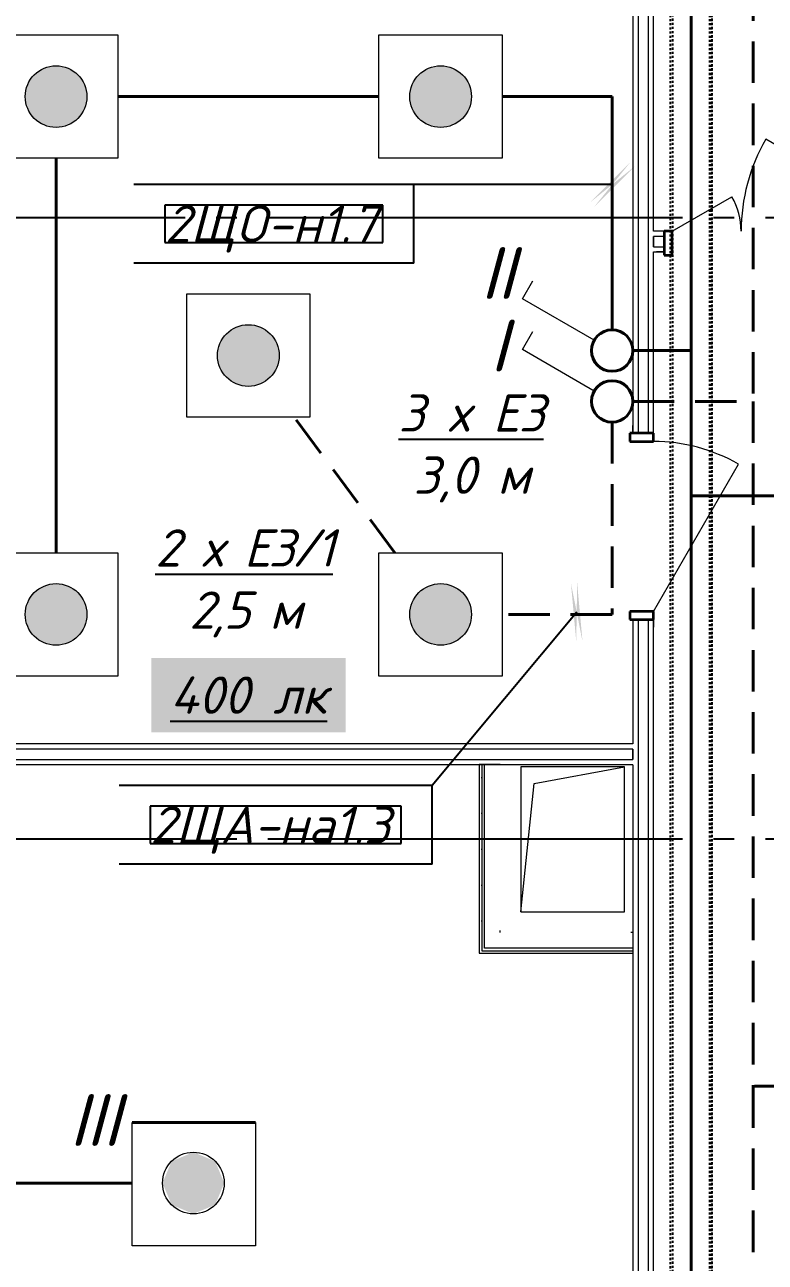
# Model space of a CAD drawing. Header units: millimetres. Extents: x 0 to 1286, y 0 to 420.
# Drawn here: x 466.5 to 502.2, y 199.2 to 258.9 of the extents above; entities that cross this region are included whole.
import ezdxf

# ---------------------------------------------------------------- set-up
doc = ezdxf.new("R2010")
doc.units = ezdxf.units.MM
for name, pattern in [('JIS_02_2.0', [3, 2, -1]), ('ГОСТ 2.303 5', [24, 20, -1.5, 1, -1.5]), ('СПКБ-0000-000-АР#002$0$Achse', [2300, 0, -800, 1500, 0]), ('СПКБ-0000-000-АР#002$0$Ashe', [300, 200, -100])]:
    doc.linetypes.add(name, pattern=pattern)
for name, color, linetype in [('Viewport1ForCustomObjects_0', 7, 'Continuous'), ('Viewport2ForCustomObjects_0', 7, 'Continuous'), ('СПКБ-0000-000-АР#002$0$Двери ArchiCAD', 7, 'Continuous'), ('СПКБ-0000-000-АР#002$0$Стены', 7, 'Continuous'), ('Строительные оси', 7, 'Continuous'), ('ЭМ_ЛОТКИ', 3, 'JIS_02_2.0'), ('ЭО_АВАРИЙНОЕ ОСВЕЩЕНИЕ', 7, 'Continuous'), ('ЭО_РАБОЧЕЕ ОСВЕЩЕНИЕ', 7, 'Continuous')]:
    doc.layers.add(name, color=color, linetype=linetype)
for name, color, linetype, lineweight, true_color in [('СПКБ-0000-000-АР#002$0$Двери ArchiCAD_Ном._пера__161', 7, 'Continuous', 13, 0xe11606), ('СПКБ-0000-000-АР#002$0$Двери ArchiCAD_Ном._пера__23', 7, 'Continuous', 35, 0xff6600), ('СПКБ-0000-000-АР#002$0$Двери ArchiCAD_Ном._пера__3', 7, 'Continuous', 18, 0xff6600), ('СПКБ-0000-000-АР#002$0$Стены_Ном._пера__161', 7, 'Continuous', 13, 0xe11606), ('СПКБ-0000-000-АР#002$0$Стены_Ном._пера__68', 7, 'Continuous', 20, 0xfd4435)]:
    doc.layers.add(name, color=color, linetype=linetype, lineweight=lineweight, true_color=true_color)
for name, color, linetype, lineweight in [('СПКБ-0000-000-АР#002$0$Стены_Ном._пера__1', 7, 'Continuous', 13), ('СПКБ-0000-000-АР#002$0$Стены_Ном._пера__20', 1, 'Continuous', 20), ('СПКБ-0000-000-АР#002$0$Шахты ОВ_Ном._пера__1', 7, 'Continuous', 13)]:
    doc.layers.add(name, color=color, linetype=linetype, lineweight=lineweight)
doc.styles.add('1.8', font='isocpeui.ttf', dxfattribs={"height": 1.8})
doc.styles.add('2.5', font='isocpeui.ttf')
doc.styles.add('CustomTextStyle156', font='isocpeui.ttf', dxfattribs={"height": 1.8})
doc.styles.add('CustomTextStyle157', font='isocpeui.ttf', dxfattribs={"height": 1.8})
pattern_1 = [(0, (0, 0), (0, 75), [0, -75])]
pattern_2 = [(0, (0, 0), (0, 173.2051), [0, -100]), (0, (50, 86.6), (0, 173.2051), [0, -100])]

# ---------------------------------------------------------------- blocks, each defined once
blk = doc.blocks.new('*U675')
at = {"color": 0, "linetype": 'ByBlock', "lineweight": -2}
for p, q in [((-100, -31), (-100, -13943.4)), ((-100, -13943.4), (-100, -31)), ((-90, -13943.4), (-90, -31)), ((90, -31), (90, -13943.4)), ((100, -13943.4), (100, -31)), ((100, -13943.4), (100, -31))]:
    blk.add_line(p, q, dxfattribs=at)
blk = doc.blocks.new('*E728')
at = {"layer": 'Строительные оси', "color": 3, "linetype": 'ГОСТ 2.303 5', "lineweight": 25}
for p, q in [((280.431, 128.857), (-283.569, 128.857)), ((280.431, 98.857), (-283.569, 98.857))]:
    blk.add_line(p, q, dxfattribs=at)
at = {"layer": 'ЭО_АВАРИЙНОЕ ОСВЕЩЕНИЕ', "color": 1, "linetype": 'JIS_02_2.0', "lineweight": 40}
for p, q in [((163.847, 143.367), (163.847, 119.991)), ((158.035, 119.991), (163.847, 119.991)), ((163.847, 119.991), (163.847, 86.933)), ((146.552, 112.682), (141.691, 119.231)), ((157.035, 118.991), (157.035, 109.707)), ((157.035, 109.707), (151.734, 109.707)), ((165.911, 86.933), (163.847, 86.933)), ((163.847, 86.933), (163.847, 76.857))]:
    blk.add_line(p, q, dxfattribs=at)
at = {"layer": 'ЭО_АВАРИЙНОЕ ОСВЕЩЕНИЕ', "color": 7, "lineweight": 0}
for p, q in [((136.508, 119.231), (136.508, 125.181)), ((136.508, 125.181), (142.458, 125.181)), ((142.458, 125.181), (142.458, 119.231)), ((152.705, 122.491), (153.205, 123.357)), ((156.169, 120.491), (152.705, 122.491)), ((142.458, 119.231), (136.508, 119.231)), ((145.784, 106.732), (145.784, 112.682)), ((145.784, 112.682), (151.734, 112.682)), ((151.734, 112.682), (151.734, 106.732)), ((151.734, 106.732), (145.784, 106.732))]:
    blk.add_line(p, q, dxfattribs=at)
for centre in [(139.483, 122.206), (148.759, 109.707)]:
    blk.add_circle(centre, 1.488, dxfattribs=at)
at = {"layer": 'ЭО_АВАРИЙНОЕ ОСВЕЩЕНИЕ', "color": 1, "lineweight": 40}
blk.add_circle((157.035, 119.991), 1, dxfattribs=at)
for points in [[(139.21, 123.668), (138.946, 123.593), (140.021, 123.593)], [(139.483, 123.694), (139.21, 123.668), (139.757, 123.668)], [(139.21, 123.668), (139.757, 123.668), (140.021, 123.593)], [(138.296, 123.102), (138.152, 122.869), (140.815, 122.869)], [(138.481, 123.305), (138.296, 123.102), (140.67, 123.102)], [(138.296, 123.102), (140.67, 123.102), (140.815, 122.869)], [(138.7, 123.471), (138.481, 123.305), (140.485, 123.305)], [(138.481, 123.305), (140.485, 123.305), (140.67, 123.102)], [(138.946, 123.593), (138.7, 123.471), (140.266, 123.471)], [(138.7, 123.471), (140.266, 123.471), (140.485, 123.305)], [(138.946, 123.593), (140.021, 123.593), (140.266, 123.471)], [(138.053, 122.613), (138.002, 122.343), (140.965, 122.343)], [(138.152, 122.869), (138.053, 122.613), (140.914, 122.613)], [(138.053, 122.613), (140.914, 122.613), (140.965, 122.343)], [(138.152, 122.869), (140.815, 122.869), (140.914, 122.613)], [(138.002, 122.343), (138.002, 122.069), (140.965, 122.069)], [(138.002, 122.343), (140.965, 122.343), (140.965, 122.069)], [(138.002, 122.069), (138.053, 121.799), (140.914, 121.799)], [(138.002, 122.069), (140.965, 122.069), (140.914, 121.799)], [(138.053, 121.799), (138.152, 121.543), (140.815, 121.543)], [(138.053, 121.799), (140.914, 121.799), (140.815, 121.543)], [(138.152, 121.543), (138.296, 121.31), (140.67, 121.31)], [(138.152, 121.543), (140.815, 121.543), (140.67, 121.31)], [(138.296, 121.31), (138.481, 121.107), (140.485, 121.107)], [(138.296, 121.31), (140.67, 121.31), (140.485, 121.107)], [(138.481, 121.107), (138.7, 120.941), (140.266, 120.941)], [(138.481, 121.107), (140.485, 121.107), (140.266, 120.941)], [(138.7, 120.941), (138.946, 120.819), (140.021, 120.819)], [(138.7, 120.941), (140.266, 120.941), (140.021, 120.819)], [(138.946, 120.819), (139.21, 120.744), (139.757, 120.744)], [(138.946, 120.819), (140.021, 120.819), (139.757, 120.744)], [(139.21, 120.744), (139.757, 120.744), (139.483, 120.719)], [(148.486, 111.169), (148.222, 111.094), (149.297, 111.094)], [(148.759, 111.194), (148.486, 111.169), (149.033, 111.169)], [(148.486, 111.169), (149.033, 111.169), (149.297, 111.094)], [(147.572, 110.603), (147.428, 110.37), (150.091, 110.37)], [(147.757, 110.806), (147.572, 110.603), (149.946, 110.603)], [(147.572, 110.603), (149.946, 110.603), (150.091, 110.37)], [(147.976, 110.972), (147.757, 110.806), (149.761, 110.806)], [(147.757, 110.806), (149.761, 110.806), (149.946, 110.603)], [(148.222, 111.094), (147.976, 110.972), (149.542, 110.972)], [(147.976, 110.972), (149.542, 110.972), (149.761, 110.806)], [(148.222, 111.094), (149.297, 111.094), (149.542, 110.972)], [(147.329, 110.114), (147.278, 109.844), (150.241, 109.844)], [(147.428, 110.37), (147.329, 110.114), (150.19, 110.114)], [(147.329, 110.114), (150.19, 110.114), (150.241, 109.844)], [(147.428, 110.37), (150.091, 110.37), (150.19, 110.114)], [(147.278, 109.844), (147.278, 109.57), (150.241, 109.57)], [(147.278, 109.844), (150.241, 109.844), (150.241, 109.57)], [(147.278, 109.57), (147.329, 109.3), (150.19, 109.3)], [(147.278, 109.57), (150.241, 109.57), (150.19, 109.3)], [(147.329, 109.3), (147.428, 109.044), (150.091, 109.044)], [(147.329, 109.3), (150.19, 109.3), (150.091, 109.044)], [(147.428, 109.044), (147.572, 108.811), (149.946, 108.811)], [(147.428, 109.044), (150.091, 109.044), (149.946, 108.811)], [(147.572, 108.811), (147.757, 108.608), (149.761, 108.608)], [(147.572, 108.811), (149.946, 108.811), (149.761, 108.608)], [(147.757, 108.608), (147.976, 108.442), (149.542, 108.442)], [(147.757, 108.608), (149.761, 108.608), (149.542, 108.442)], [(147.976, 108.442), (148.222, 108.32), (149.297, 108.32)], [(147.976, 108.442), (149.542, 108.442), (149.297, 108.32)], [(148.222, 108.32), (148.486, 108.245), (149.033, 108.245)], [(148.222, 108.32), (149.297, 108.32), (149.033, 108.245)], [(148.486, 108.245), (149.033, 108.245), (148.759, 108.219)]]:
    blk.add_solid(points, dxfattribs=at)
at = {"layer": 'ЭО_РАБОЧЕЕ ОСВЕЩЕНИЕ', "color": 5, "lineweight": 40}
for p, q in [((160.847, 153.857), (160.847, 122.443)), ((133.182, 134.705), (145.784, 134.705)), ((157.035, 134.705), (151.734, 134.705)), ((157.035, 123.443), (157.035, 134.705)), ((130.207, 131.73), (130.207, 112.682)), ((158.035, 122.443), (160.847, 122.443)), ((160.847, 122.443), (160.847, 115.429)), ((165.911, 115.429), (160.847, 115.429)), ((160.847, 75.857), (160.847, 115.429)), ((133.875, 85.187), (139.825, 85.187)), ((97.777, 82.262), (133.875, 82.262))]:
    blk.add_line(p, q, dxfattribs=at)
at = {"layer": 'ЭО_РАБОЧЕЕ ОСВЕЩЕНИЕ', "color": 7, "lineweight": 0}
for p, q in [((127.232, 137.68), (133.182, 137.68)), ((133.182, 137.68), (133.182, 131.73)), ((145.784, 131.73), (145.784, 137.68)), ((145.784, 137.68), (151.734, 137.68)), ((151.734, 137.68), (151.734, 131.73)), ((133.182, 131.73), (127.232, 131.73)), ((151.734, 131.73), (145.784, 131.73)), ((152.705, 124.943), (153.205, 125.809)), ((156.169, 122.943), (152.705, 124.943)), ((127.232, 112.682), (133.182, 112.682)), ((133.182, 112.682), (133.182, 106.732)), ((133.182, 106.732), (127.232, 106.732)), ((133.875, 79.237), (133.875, 85.187)), ((139.825, 85.187), (139.825, 79.237)), ((139.825, 79.237), (133.875, 79.237))]:
    blk.add_line(p, q, dxfattribs=at)
for centre in [(130.207, 134.705), (148.759, 134.705), (130.207, 109.707), (136.832, 82.262)]:
    blk.add_circle(centre, 1.488, dxfattribs=at)
at = {"layer": 'ЭО_РАБОЧЕЕ ОСВЕЩЕНИЕ', "color": 5, "lineweight": 40}
blk.add_circle((157.035, 122.443), 1, dxfattribs=at)
for points in [[(130.207, 136.193), (129.934, 136.167), (130.481, 136.167)], [(148.759, 136.193), (148.486, 136.167), (149.033, 136.167)], [(129.02, 135.602), (128.876, 135.368), (131.539, 135.368)], [(129.205, 135.804), (129.02, 135.602), (131.394, 135.602)], [(129.02, 135.602), (131.394, 135.602), (131.539, 135.368)], [(129.424, 135.97), (129.205, 135.804), (131.209, 135.804)], [(129.205, 135.804), (131.209, 135.804), (131.394, 135.602)], [(129.67, 136.092), (129.424, 135.97), (130.99, 135.97)], [(129.424, 135.97), (130.99, 135.97), (131.209, 135.804)], [(129.934, 136.167), (129.67, 136.092), (130.745, 136.092)], [(129.67, 136.092), (130.745, 136.092), (130.99, 135.97)], [(129.934, 136.167), (130.481, 136.167), (130.745, 136.092)], [(147.572, 135.602), (147.428, 135.368), (150.091, 135.368)], [(147.757, 135.804), (147.572, 135.602), (149.946, 135.602)], [(147.572, 135.602), (149.946, 135.602), (150.091, 135.368)], [(147.976, 135.97), (147.757, 135.804), (149.761, 135.804)], [(147.757, 135.804), (149.761, 135.804), (149.946, 135.602)], [(148.222, 136.092), (147.976, 135.97), (149.542, 135.97)], [(147.976, 135.97), (149.542, 135.97), (149.761, 135.804)], [(148.486, 136.167), (148.222, 136.092), (149.297, 136.092)], [(148.222, 136.092), (149.297, 136.092), (149.542, 135.97)], [(148.486, 136.167), (149.033, 136.167), (149.297, 136.092)], [(128.777, 135.112), (128.726, 134.842), (131.689, 134.842)], [(128.876, 135.368), (128.777, 135.112), (131.638, 135.112)], [(128.777, 135.112), (131.638, 135.112), (131.689, 134.842)], [(128.876, 135.368), (131.539, 135.368), (131.638, 135.112)], [(147.329, 135.112), (147.278, 134.842), (150.241, 134.842)], [(147.428, 135.368), (147.329, 135.112), (150.19, 135.112)], [(147.329, 135.112), (150.19, 135.112), (150.241, 134.842)], [(147.428, 135.368), (150.091, 135.368), (150.19, 135.112)], [(128.726, 134.842), (128.726, 134.568), (131.689, 134.568)], [(128.726, 134.842), (131.689, 134.842), (131.689, 134.568)], [(128.726, 134.568), (128.777, 134.298), (131.638, 134.298)], [(128.726, 134.568), (131.689, 134.568), (131.638, 134.298)], [(147.278, 134.842), (147.278, 134.568), (150.241, 134.568)], [(147.278, 134.842), (150.241, 134.842), (150.241, 134.568)], [(147.278, 134.568), (147.329, 134.298), (150.19, 134.298)], [(147.278, 134.568), (150.241, 134.568), (150.19, 134.298)], [(128.777, 134.298), (128.876, 134.042), (131.539, 134.042)], [(128.777, 134.298), (131.638, 134.298), (131.539, 134.042)], [(128.876, 134.042), (129.02, 133.809), (131.394, 133.809)], [(128.876, 134.042), (131.539, 134.042), (131.394, 133.809)], [(129.02, 133.809), (129.205, 133.606), (131.209, 133.606)], [(129.02, 133.809), (131.394, 133.809), (131.209, 133.606)], [(147.329, 134.298), (147.428, 134.042), (150.091, 134.042)], [(147.329, 134.298), (150.19, 134.298), (150.091, 134.042)], [(147.428, 134.042), (147.572, 133.809), (149.946, 133.809)], [(147.428, 134.042), (150.091, 134.042), (149.946, 133.809)], [(147.572, 133.809), (147.757, 133.606), (149.761, 133.606)], [(147.572, 133.809), (149.946, 133.809), (149.761, 133.606)], [(129.205, 133.606), (129.424, 133.44), (130.99, 133.44)], [(129.205, 133.606), (131.209, 133.606), (130.99, 133.44)], [(129.424, 133.44), (129.67, 133.318), (130.745, 133.318)], [(129.424, 133.44), (130.99, 133.44), (130.745, 133.318)], [(129.67, 133.318), (129.934, 133.243), (130.481, 133.243)], [(129.67, 133.318), (130.745, 133.318), (130.481, 133.243)], [(129.934, 133.243), (130.481, 133.243), (130.207, 133.218)], [(147.757, 133.606), (147.976, 133.44), (149.542, 133.44)], [(147.757, 133.606), (149.761, 133.606), (149.542, 133.44)], [(147.976, 133.44), (148.222, 133.318), (149.297, 133.318)], [(147.976, 133.44), (149.542, 133.44), (149.297, 133.318)], [(148.222, 133.318), (148.486, 133.243), (149.033, 133.243)], [(148.222, 133.318), (149.297, 133.318), (149.033, 133.243)], [(148.486, 133.243), (149.033, 133.243), (148.759, 133.218)], [(129.934, 111.169), (129.67, 111.094), (130.745, 111.094)], [(130.207, 111.194), (129.934, 111.169), (130.481, 111.169)], [(129.934, 111.169), (130.481, 111.169), (130.745, 111.094)], [(129.02, 110.603), (128.876, 110.37), (131.539, 110.37)], [(129.205, 110.806), (129.02, 110.603), (131.394, 110.603)], [(129.02, 110.603), (131.394, 110.603), (131.539, 110.37)], [(129.424, 110.972), (129.205, 110.806), (131.209, 110.806)], [(129.205, 110.806), (131.209, 110.806), (131.394, 110.603)], [(129.67, 111.094), (129.424, 110.972), (130.99, 110.972)], [(129.424, 110.972), (130.99, 110.972), (131.209, 110.806)], [(129.67, 111.094), (130.745, 111.094), (130.99, 110.972)], [(128.777, 110.114), (128.726, 109.844), (131.689, 109.844)], [(128.876, 110.37), (128.777, 110.114), (131.638, 110.114)], [(128.777, 110.114), (131.638, 110.114), (131.689, 109.844)], [(128.876, 110.37), (131.539, 110.37), (131.638, 110.114)], [(128.726, 109.844), (128.726, 109.57), (131.689, 109.57)], [(128.726, 109.844), (131.689, 109.844), (131.689, 109.57)], [(128.726, 109.57), (128.777, 109.3), (131.638, 109.3)], [(128.726, 109.57), (131.689, 109.57), (131.638, 109.3)], [(128.777, 109.3), (128.876, 109.044), (131.539, 109.044)], [(128.777, 109.3), (131.638, 109.3), (131.539, 109.044)], [(128.876, 109.044), (129.02, 108.811), (131.394, 108.811)], [(128.876, 109.044), (131.539, 109.044), (131.394, 108.811)], [(129.02, 108.811), (129.205, 108.608), (131.209, 108.608)], [(129.02, 108.811), (131.394, 108.811), (131.209, 108.608)], [(129.205, 108.608), (129.424, 108.442), (130.99, 108.442)], [(129.205, 108.608), (131.209, 108.608), (130.99, 108.442)], [(129.424, 108.442), (129.67, 108.32), (130.745, 108.32)], [(129.424, 108.442), (130.99, 108.442), (130.745, 108.32)], [(129.67, 108.32), (129.934, 108.245), (130.481, 108.245)], [(129.67, 108.32), (130.745, 108.32), (130.481, 108.245)], [(129.934, 108.245), (130.481, 108.245), (130.207, 108.219)]]:
    blk.add_solid(points, dxfattribs=at)
at = {"layer": 'ЭО_РАБОЧЕЕ ОСВЕЩЕНИЕ', "color": 5, "lineweight": 0}
for points in [[(136.832, 83.749), (135.781, 83.314), (137.884, 83.314)], [(135.781, 83.314), (135.345, 82.262), (138.32, 82.262)], [(135.781, 83.314), (137.884, 83.314), (138.32, 82.262)], [(135.345, 82.262), (135.781, 81.21), (137.884, 81.21)], [(135.345, 82.262), (138.32, 82.262), (137.884, 81.21)], [(135.781, 81.21), (137.884, 81.21), (136.832, 80.774)]]:
    blk.add_solid(points, dxfattribs=at)
blk = doc.blocks.new('СПКБ-0000-000-АР#002$0$Однопольная Дверь 19_3')
at = {"layer": 'СПКБ-0000-000-АР#002$0$Двери ArchiCAD_Ном._пера__161', "color": 12, "linetype": 'Continuous', "lineweight": 13, "true_color": 0xe11606}
for p, q in [((-450, 0), (-487, 0)), ((-450, 0), (-450, -25)), ((450, 0), (450, -25)), ((450, 0), (487, 0)), ((-450, -25), (-450, -75)), ((450, -25), (450, -75)), ((-450, -100), (-487, -100)), ((-450, -75), (-450, -100)), ((450, -75), (450, -100)), ((450, -100), (487, -100))]:
    blk.add_line(p, q, dxfattribs=at)
at = {"layer": 'СПКБ-0000-000-АР#002$0$Двери ArchiCAD_Ном._пера__23', "color": 30, "linetype": 'Continuous', "lineweight": 35, "true_color": 0xff6600}
for p, q in [((-410, 0), (-450, 0)), ((-450, 0), (-450, -115)), ((-410, -115), (-410, 0)), ((450, 0), (410, 0)), ((410, 0), (410, -115)), ((450, -115), (450, 0)), ((-450, -115), (-410, -115)), ((410, -115), (450, -115))]:
    blk.add_line(p, q, dxfattribs=at)
at = {"layer": 'СПКБ-0000-000-АР#002$0$Двери ArchiCAD_Ном._пера__3', "color": 30, "linetype": 'Continuous', "lineweight": 18, "true_color": 0xff6600}
blk.add_line((410, 0), (-300.1, 410), dxfattribs=at)
blk.add_arc((410, 0), 820, 150, 180, dxfattribs=at)
blk = doc.blocks.new('СПКБ-0000-000-АР#002$0$Стена_156', base_point=(15903.5, 3459.3))
at = {"layer": 'СПКБ-0000-000-АР#002$0$Стены_Ном._пера__161', "linetype": 'Continuous', "lineweight": 13, "true_color": 0xe11606}
h = blk.add_hatch(dxfattribs=at)
h.set_pattern_fill('ГИПС', color=12, style=0, pattern_type=2)
h.set_pattern_definition(pattern_1)
h.paths.add_polyline_path([(15878.5, 16009.4), (15878.5, 11845.7), (15903.5, 11845.7), (15903.5, 16034.4)])
h = blk.add_hatch(dxfattribs=at)
h.set_pattern_fill('ГИПС', color=12, style=0, pattern_type=2)
h.set_pattern_definition(pattern_1)
h.paths.add_polyline_path([(15828.5, 15959.4), (15803.5, 15934.4), (15803.5, 11845.7), (15828.5, 11845.7)])
h = blk.add_hatch(dxfattribs=at)
h.set_pattern_fill('ГИПС', color=12, style=0, pattern_type=2)
h.set_pattern_definition(pattern_1)
h.paths.add_polyline_path([(15803.5, 3559.3), (15828.5, 3534.3), (15828.5, 10945.7), (15803.5, 10945.7)])
h = blk.add_hatch(dxfattribs=at)
h.set_pattern_fill('ГИПС', color=12, style=0, pattern_type=2)
h.set_pattern_definition(pattern_1)
h.paths.add_polyline_path([(15878.5, 10945.7), (15878.5, 3484.3), (15903.5, 3459.3), (15903.5, 10945.7)])
at = {"layer": 'СПКБ-0000-000-АР#002$0$Стены_Ном._пера__161', "color": 12, "linetype": 'Continuous', "lineweight": 13, "true_color": 0xe11606}
for p, q in [((15878.5, 11845.7), (15878.5, 16009.4)), ((15828.5, 15959.4), (15828.5, 11845.7)), ((15803.5, 11845.7), (15803.5, 11882.7)), ((15828.5, 11845.7), (15803.5, 11845.7)), ((15878.5, 11845.7), (15828.5, 11845.7)), ((15903.5, 11845.7), (15878.5, 11845.7)), ((15903.5, 11845.7), (15903.5, 11882.7)), ((15803.5, 10945.7), (15803.5, 10908.7)), ((15828.5, 10945.7), (15803.5, 10945.7)), ((15828.5, 10945.7), (15828.5, 3534.3)), ((15878.5, 10945.7), (15828.5, 10945.7)), ((15878.5, 3484.3), (15878.5, 10945.7)), ((15903.5, 10945.7), (15878.5, 10945.7)), ((15903.5, 10945.7), (15903.5, 10908.7))]:
    blk.add_line(p, q, dxfattribs=at)
at = {"layer": 'СПКБ-0000-000-АР#002$0$Стены_Ном._пера__161', "color": 12, "linetype": 'Continuous', "lineweight": 13, "true_color": 0xe11606, "flags": 128}
for points in [[(15903.5, 12820.6), (15903.5, 16034.4)], [(15803.5, 15934.4), (15803.5, 11845.7)], [(15903.5, 12745.6), (15903.5, 12795.6)], [(15903.5, 11845.7), (15903.5, 12720.6)], [(15803.5, 10945.7), (15803.5, 10345.7)], [(15903.5, 3459.3), (15903.5, 10945.7)], [(15803.5, 10320.7), (15803.5, 10270.7)], [(15803.5, 10245.7), (15803.5, 3559.3)]]:
    blk.add_lwpolyline(points, dxfattribs=at)
at = {"layer": 'СПКБ-0000-000-АР#002$0$Двери ArchiCAD', "color": 21, "linetype": 'Continuous', "lineweight": 18, "true_color": 0xff9955, "zscale": 1000, "rotation": 270}
blk.add_blockref('СПКБ-0000-000-АР#002$0$Однопольная Дверь 19_3', (15903.5, 11395.7), dxfattribs=at)
blk = doc.blocks.new('СПКБ-0000-000-АР#002$0$Стена_246', base_point=(15903.5, 10345.7))
at = {"layer": 'СПКБ-0000-000-АР#002$0$Стены_Ном._пера__161', "linetype": 'Continuous', "lineweight": 13, "true_color": 0xe11606}
h = blk.add_hatch(dxfattribs=at)
h.set_pattern_fill('ГИПС', color=12, style=0, pattern_type=2)
h.set_pattern_definition(pattern_1)
h.paths.add_polyline_path([(15803.5, 10345.7), (12093.1, 10345.7), (12068.1, 10320.7), (15803.5, 10320.7)])
h = blk.add_hatch(dxfattribs=at)
h.set_pattern_fill('ГИПС', color=12, style=0, pattern_type=2)
h.set_pattern_definition(pattern_1)
h.paths.add_polyline_path([(11993.1, 10245.7), (15803.5, 10245.7), (15803.5, 10270.7), (12018.1, 10270.7)])
at = {"layer": 'СПКБ-0000-000-АР#002$0$Стены_Ном._пера__161', "color": 12, "linetype": 'Continuous', "lineweight": 13, "true_color": 0xe11606}
for p, q in [((15803.5, 10320.7), (12068.1, 10320.7)), ((12018.1, 10270.7), (15803.5, 10270.7))]:
    blk.add_line(p, q, dxfattribs=at)
at = {"layer": 'СПКБ-0000-000-АР#002$0$Стены_Ном._пера__161', "color": 12, "linetype": 'Continuous', "lineweight": 13, "true_color": 0xe11606, "flags": 128}
for points in [[(15803.5, 10345.7), (12093.1, 10345.7)], [(15803.5, 10270.7), (15803.5, 10320.7)], [(11993.1, 10245.7), (15803.5, 10245.7)]]:
    blk.add_lwpolyline(points, dxfattribs=at)
blk = doc.blocks.new('СПКБ-0000-000-АР#002$0$Полуторная Дверь 19')
at = {"layer": 'СПКБ-0000-000-АР#002$0$Двери ArchiCAD_Ном._пера__161', "color": 12, "linetype": 'Continuous', "lineweight": 13, "true_color": 0xe11606}
for p, q in [((-650, 0), (-687, 0)), ((-650, -25), (-650, 0)), ((650, -25), (650, 0)), ((650, 0), (687, 0)), ((-650, -75), (-650, -25)), ((650, -75), (650, -25)), ((-650, -100), (-687, -100)), ((-650, -100), (-650, -75)), ((650, -100), (650, -75)), ((650, -100), (687, -100))]:
    blk.add_line(p, q, dxfattribs=at)
at = {"layer": 'СПКБ-0000-000-АР#002$0$Двери ArchiCAD_Ном._пера__23', "color": 30, "linetype": 'Continuous', "lineweight": 35, "true_color": 0xff6600}
for p, q in [((-610, 0), (-650, 0)), ((-650, 0), (-650, -115)), ((-610, -115), (-610, 0)), ((650, 0), (610, 0)), ((610, 0), (610, -115)), ((650, -115), (650, 0)), ((-650, -115), (-610, -115)), ((610, -115), (650, -115))]:
    blk.add_line(p, q, dxfattribs=at)
at = {"layer": 'СПКБ-0000-000-АР#002$0$Двери ArchiCAD_Ном._пера__3', "color": 30, "linetype": 'Continuous', "lineweight": 18, "true_color": 0xff6600}
for p, q in [((610, 0), (-159, 444)), ((-610, 0), (-322.5, 166))]:
    blk.add_line(p, q, dxfattribs=at)
for centre, radius, start, end in [((610, 0), 888, 150, 180), ((-610, 0), 332, 0, 30)]:
    blk.add_arc(centre, radius, start, end, dxfattribs=at)
blk = doc.blocks.new('СПКБ-0000-000-АР#002$0$Стена_247', base_point=(18216, 12820.6))
at = {"layer": 'СПКБ-0000-000-АР#002$0$Стены_Ном._пера__161', "linetype": 'Continuous', "lineweight": 13, "true_color": 0xe11606}
h = blk.add_hatch(dxfattribs=at)
h.set_pattern_fill('ГИПС', color=12, style=0, pattern_type=2)
h.set_pattern_definition(pattern_1)
h.paths.add_polyline_path([(15903.5, 12795.6), (15954, 12795.6), (15954, 12820.6), (15903.5, 12820.6)])
h = blk.add_hatch(dxfattribs=at)
h.set_pattern_fill('ГИПС', color=12, style=0, pattern_type=2)
h.set_pattern_definition(pattern_1)
h.paths.add_polyline_path([(18116, 12820.6), (17254, 12820.6), (17254, 12795.6), (18116, 12795.6)])
h = blk.add_hatch(dxfattribs=at)
h.set_pattern_fill('ГИПС', color=12, style=0, pattern_type=2)
h.set_pattern_definition(pattern_1)
h.paths.add_polyline_path([(15903.5, 12720.6), (15954, 12720.6), (15954, 12745.6), (15903.5, 12745.6)])
h = blk.add_hatch(dxfattribs=at)
h.set_pattern_fill('ГИПС', color=12, style=0, pattern_type=2)
h.set_pattern_definition(pattern_1)
h.paths.add_polyline_path([(17254, 12745.6), (17254, 12720.6), (18116, 12720.6), (18116, 12745.6)])
at = {"layer": 'СПКБ-0000-000-АР#002$0$Стены_Ном._пера__161', "color": 12, "linetype": 'Continuous', "lineweight": 13, "true_color": 0xe11606}
for p, q in [((15954, 12795.6), (15903.5, 12795.6)), ((15954, 12820.6), (15917, 12820.6)), ((15954, 12795.6), (15954, 12820.6)), ((15954, 12745.6), (15954, 12795.6)), ((17254, 12820.6), (17291, 12820.6)), ((17254, 12795.6), (17254, 12820.6)), ((18116, 12795.6), (17254, 12795.6)), ((17254, 12745.6), (17254, 12795.6)), ((15903.5, 12745.6), (15954, 12745.6)), ((15954, 12720.6), (15954, 12745.6)), ((17254, 12745.6), (18116, 12745.6)), ((17254, 12720.6), (17254, 12745.6)), ((15954, 12720.6), (15917, 12720.6)), ((17254, 12720.6), (17291, 12720.6))]:
    blk.add_line(p, q, dxfattribs=at)
at = {"layer": 'СПКБ-0000-000-АР#002$0$Стены_Ном._пера__161', "color": 12, "linetype": 'Continuous', "lineweight": 13, "true_color": 0xe11606, "flags": 128}
for points in [[(15954, 12820.6), (15903.5, 12820.6)], [(15903.5, 12795.6), (15903.5, 12745.6)], [(18116, 12820.6), (17254, 12820.6)], [(18116, 12720.6), (18116, 12820.6)], [(15903.5, 12720.6), (15954, 12720.6)], [(17254, 12720.6), (18116, 12720.6)]]:
    blk.add_lwpolyline(points, dxfattribs=at)
at = {"layer": 'СПКБ-0000-000-АР#002$0$Двери ArchiCAD', "color": 21, "linetype": 'Continuous', "lineweight": 18, "true_color": 0xff9955, "zscale": 1000}
blk.add_blockref('СПКБ-0000-000-АР#002$0$Полуторная Дверь 19', (16604, 12820.6), dxfattribs=at)
blk = doc.blocks.new('СПКБ-0000-000-АР#002$0$Стена_261', base_point=(15162.7, 9435.7))
at = {"layer": 'СПКБ-0000-000-АР#002$0$Стены_Ном._пера__20', "linetype": 'Continuous', "lineweight": 20}
h = blk.add_hatch(dxfattribs=at)
h.set_pattern_fill('ШТУКАТУРКА', color=1, style=0, pattern_type=2)
h.set_pattern_definition(pattern_2)
h.paths.add_polyline_path([(15062.7, 10245.7), (15062.7, 9335.7), (15074.7, 9347.7), (15074.7, 10245.7)])
h = blk.add_hatch(dxfattribs=at)
h.set_pattern_fill('ШТУКАТУРКА', color=1, style=0, pattern_type=2)
h.set_pattern_definition(pattern_2)
h.paths.add_polyline_path([(15087.7, 9360.7), (15087.7, 10245.7), (15074.7, 10245.7), (15074.7, 9347.7)])
at = {"layer": 'СПКБ-0000-000-АР#002$0$Стены_Ном._пера__1', "color": 7, "linetype": 'Continuous', "lineweight": 13, "flags": 128}
blk.add_lwpolyline([(15162.7, 10245.7), (15087.7, 10245.7)], dxfattribs=at)
at = {"layer": 'СПКБ-0000-000-АР#002$0$Стены_Ном._пера__1', "color": 7, "linetype": 'СПКБ-0000-000-АР#002$0$Achse', "lineweight": 13, "flags": 128}
blk.add_lwpolyline([(15162.7, 9435.7), (15162.7, 10245.7)], dxfattribs=at)
at = {"layer": 'СПКБ-0000-000-АР#002$0$Стены_Ном._пера__20', "color": 1, "linetype": 'Continuous', "lineweight": 20, "flags": 128}
for points in [[(15074.7, 10245.7), (15062.7, 10245.7)], [(15062.7, 10245.7), (15062.7, 9335.7)], [(15087.7, 10245.7), (15074.7, 10245.7)]]:
    blk.add_lwpolyline(points, dxfattribs=at)
at = {"layer": 'СПКБ-0000-000-АР#002$0$Стены_Ном._пера__68', "color": 20, "linetype": 'Continuous', "lineweight": 20, "true_color": 0xfd4435}
for p, q in [((15074.7, 10245.7), (15074.7, 9347.7)), ((15087.7, 9360.7), (15087.7, 10245.7))]:
    blk.add_line(p, q, dxfattribs=at)
blk = doc.blocks.new('СПКБ-0000-000-АР#002$0$Стена_262', base_point=(15803.5, 9435.7))
at = {"layer": 'СПКБ-0000-000-АР#002$0$Стены_Ном._пера__20', "linetype": 'Continuous', "lineweight": 20}
h = blk.add_hatch(dxfattribs=at)
h.set_pattern_fill('ШТУКАТУРКА', color=1, style=0, pattern_type=2)
h.set_pattern_definition(pattern_2)
h.paths.add_polyline_path([(15062.7, 9335.7), (15803.5, 9335.7), (15803.5, 9347.7), (15074.7, 9347.7)])
h = blk.add_hatch(dxfattribs=at)
h.set_pattern_fill('ШТУКАТУРКА', color=1, style=0, pattern_type=2)
h.set_pattern_definition(pattern_2)
h.paths.add_polyline_path([(15803.5, 9360.7), (15087.7, 9360.7), (15074.7, 9347.7), (15803.5, 9347.7)])
at = {"layer": 'СПКБ-0000-000-АР#002$0$Стены_Ном._пера__1', "color": 7, "linetype": 'СПКБ-0000-000-АР#002$0$Achse', "lineweight": 13, "flags": 128}
blk.add_lwpolyline([(15803.5, 9435.7), (15162.7, 9435.7)], dxfattribs=at)
at = {"layer": 'СПКБ-0000-000-АР#002$0$Стены_Ном._пера__1', "color": 7, "linetype": 'Continuous', "lineweight": 13, "flags": 128}
blk.add_lwpolyline([(15803.5, 9435.7), (15803.5, 9360.7)], dxfattribs=at)
at = {"layer": 'СПКБ-0000-000-АР#002$0$Стены_Ном._пера__20', "color": 1, "linetype": 'Continuous', "lineweight": 20, "flags": 128}
for points in [[(15062.7, 9335.7), (15803.5, 9335.7)], [(15803.5, 9360.7), (15803.5, 9347.7)], [(15803.5, 9347.7), (15803.5, 9335.7)]]:
    blk.add_lwpolyline(points, dxfattribs=at)
at = {"layer": 'СПКБ-0000-000-АР#002$0$Стены_Ном._пера__68', "color": 20, "linetype": 'Continuous', "lineweight": 20, "true_color": 0xfd4435}
for p, q in [((15074.7, 9347.7), (15803.5, 9347.7)), ((15803.5, 9360.7), (15087.7, 9360.7))]:
    blk.add_line(p, q, dxfattribs=at)
blk = doc.blocks.new('*E727')
at = {"layer": 'СПКБ-0000-000-АР#002$0$Шахты ОВ_Ном._пера__1', "color": 7, "linetype": 'СПКБ-0000-000-АР#002$0$Ashe', "lineweight": 13}
for p, q in [((433.946, 151.015), (428.946, 151.015)), ((428.946, 151.015), (428.946, 144.015)), ((429.591, 150.213), (433.946, 151.015)), ((433.946, 144.015), (433.946, 151.015)), ((428.946, 144.015), (429.591, 150.213)), ((428.946, 144.015), (433.946, 144.015))]:
    blk.add_line(p, q, dxfattribs=at)
at = {"layer": 'СПКБ-0000-000-АР#002$0$Стены', "color": 12, "lineweight": 13, "true_color": 0xe11606, "xscale": 0.01, "yscale": 0.01, "zscale": 0.01}
for name, p in [('СПКБ-0000-000-АР#002$0$Стена_156', (435.354, 83.25)), ('СПКБ-0000-000-АР#002$0$Стена_247', (458.478, 176.864)), ('СПКБ-0000-000-АР#002$0$Стена_246', (435.354, 152.115))]:
    blk.add_blockref(name, p, dxfattribs=at)
at = {"layer": 'СПКБ-0000-000-АР#002$0$Стены', "color": 12, "lineweight": 50, "true_color": 0xdf0000, "xscale": 0.01, "yscale": 0.01, "zscale": 0.01}
for name, p in [('СПКБ-0000-000-АР#002$0$Стена_261', (427.946, 143.015)), ('СПКБ-0000-000-АР#002$0$Стена_262', (434.354, 143.015))]:
    blk.add_blockref(name, p, dxfattribs=at)
blk = doc.blocks.new('CustomObjectsInViewport1_0')
at = {"layer": 'ЭО_АВАРИЙНОЕ ОСВЕЩЕНИЕ'}
for p, q in [((493.083, 230.546), (486.114, 222.177)), ((486.114, 222.177), (471.001, 222.177)), ((486.114, 218.377), (486.114, 222.177)), ((486.114, 218.377), (471.001, 218.377))]:
    blk.add_line(p, q, dxfattribs=at)
at = {"layer": 'ЭО_АВАРИЙНОЕ ОСВЕЩЕНИЕ', "color": 7, "true_color": 0xffffff}
for p, q in [((484.614, 221.177), (472.501, 221.177)), ((472.501, 221.177), (472.501, 219.377)), ((484.614, 219.377), (484.614, 221.177)), ((472.501, 219.377), (484.614, 219.377)), ((472.501, 219.377), (472.501, 219.377))]:
    blk.add_line(p, q, dxfattribs=at)
at = {"layer": 'ЭО_АВАРИЙНОЕ ОСВЕЩЕНИЕ'}
blk.add_solid([(493.361, 229.151), (493.104, 231.968), (492.805, 231.94), (493.062, 229.124)], dxfattribs=at)
at = {"layer": 'ЭО_РАБОЧЕЕ ОСВЕЩЕНИЕ'}
for p, q in [((485.232, 251.195), (471.715, 251.195)), ((494.805, 251.195), (485.232, 251.195)), ((485.232, 247.395), (485.232, 251.195)), ((485.232, 247.395), (471.715, 247.395))]:
    blk.add_line(p, q, dxfattribs=at)
at = {"layer": 'ЭО_РАБОЧЕЕ ОСВЕЩЕНИЕ', "color": 7, "true_color": 0xffffff}
for p, q in [((483.732, 250.195), (473.215, 250.195)), ((473.215, 250.195), (473.215, 248.395)), ((483.732, 248.395), (483.732, 250.195)), ((473.215, 248.395), (483.732, 248.395)), ((473.215, 248.395), (473.215, 248.395))]:
    blk.add_line(p, q, dxfattribs=at)
at = {"layer": 'ЭО_РАБОЧЕЕ ОСВЕЩЕНИЕ'}
blk.add_solid([(493.911, 250.089), (495.911, 252.089), (495.699, 252.301), (493.699, 250.301)], dxfattribs=at)
at = {"layer": 'ЭО_АВАРИЙНОЕ ОСВЕЩЕНИЕ', "style": 'CustomTextStyle157'}
blk.add_text('2ЩА-на1.3', height=1.8, dxfattribs=at).set_placement((472.501, 219.377))
at = {"layer": 'ЭО_РАБОЧЕЕ ОСВЕЩЕНИЕ', "style": 'CustomTextStyle156'}
blk.add_text('2ЩO-н1.7', height=1.8, dxfattribs=at).set_placement((473.215, 248.395))

msp = doc.modelspace()

# ---------------------------------------------------------------- block references
msp.add_blockref('*E727', (61.438, 72.071))
at = {"layer": 'Viewport1ForCustomObjects_0'}
msp.add_blockref('CustomObjectsInViewport1_0', (0, 0), dxfattribs=at)
at = {"layer": 'Viewport2ForCustomObjects_0'}
msp.add_blockref('*E728', (337.756, 120.729), dxfattribs=at)
at = {"layer": 'ЭМ_ЛОТКИ', "xscale": -0.01, "yscale": 0.01, "zscale": 0.01}
msp.add_blockref('*U675', (498.604, 283.707), dxfattribs=at)

# ---------------------------------------------------------------- texts
at = {"layer": 'ЭО_АВАРИЙНОЕ ОСВЕЩЕНИЕ', "attachment_point": 5}
for s, insert, char_height, style in [('I', (489.315, 243.419), 2.5, '2.5'), ('{\\T0.9;\\L2 x Е3/1\\P\\l2,5 м}', (477.034, 231.936), 1.8, '1.8')]:
    msp.add_mtext(s, dxfattribs=dict(at, insert=insert, char_height=char_height, style=style))
at = {"layer": 'ЭО_РАБОЧЕЕ ОСВЕЩЕНИЕ', "attachment_point": 5}
for s, insert, char_height, style in [('II', (489.263, 246.919), 2.5, '2.5'), ('{\\T0.95;\\L3 x Е3\\P\\l3,0 м}', (487.983, 238.451), 1.8, '1.8'), ('III', (469.822, 206.035), 2.5, '2.5')]:
    msp.add_mtext(s, dxfattribs=dict(at, insert=insert, char_height=char_height, style=style))
at = {"layer": 'ЭО_РАБОЧЕЕ ОСВЕЩЕНИЕ', "insert": (477.251, 226.541), "char_height": 1.8, "attachment_point": 5, "style": '1.8', "bg_fill": 1, "box_fill_scale": 1.5, "bg_fill_color": 7, "bg_fill_true_color": 16777215, "bg_fill_transparency": 0}
msp.add_mtext('{\\L400 лк}', dxfattribs=at)

doc.saveas('drawing.dxf')
